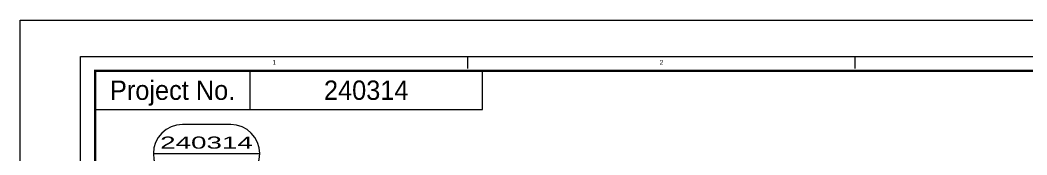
# Model space of a CAD drawing. Header units: inches. Extents: x 0 to 77285, y -118 to 40065.
# Drawn here: x 64790 to 67910, y 23729 to 24148 of the extents above; entities that cross this region are included whole.
import ezdxf
from ezdxf.enums import TextEntityAlignment as Align

# ---------------------------------------------------------------- set-up
doc = ezdxf.new("R2010")
doc.units = ezdxf.units.IN
doc.header["$LTSCALE"] = 5
doc.header["$MEASUREMENT"] = 0
doc.styles.add('SCI', font='')
doc.styles.get('SCI').set_extended_font_data('Gulim')

# ---------------------------------------------------------------- blocks, each defined once
blk = doc.blocks.new('A$C60684f4e')
at = {"color": 2}
for p, q in [((92.5, -10), (92.5, -7.5)), ((172.5, -10), (172.5, -7.5))]:
    blk.add_line(p, q, dxfattribs=at)
at = {"color": 40}
for p, q in [((47.5, -18.5), (47.5, -10.5)), ((95.5, -18.5), (95.5, -10.5))]:
    blk.add_line(p, q, dxfattribs=at)
at = {"color": 7, "linetype": 'Continuous'}
blk.add_line((27.52, -27.62), (49.52, -27.62), dxfattribs=at)
at = {"color": 2}
blk.add_lwpolyline([(12.5, -289.5), (12.5, -7.5), (412.5, -7.5), (412.5, -289.5)], close=True, dxfattribs=at)
at = {"color": 40, "const_width": 0.5}
blk.add_lwpolyline([(15.5, -286.5), (15.5, -10.5), (409.5, -10.5), (409.5, -286.5)], close=True, dxfattribs=at)
at = {"color": 40}
blk.add_lwpolyline([(15.5, -18.5), (95.5, -18.5)], dxfattribs=at)
blk.add_lwpolyline([(33.52, -21.62, 1), (33.52, -33.62), (43.52, -33.62, 1), (43.52, -21.62)], format="xyb", close=True)
at = {"layer": 'Defpoints', "color": 1}
blk.add_lwpolyline([(0, -297), (0, 0), (420, 0), (420, -297)], close=True, dxfattribs=at)
at = {"color": 2, "style": 'SCI'}
for s, p in [('1', (52.5, -8.75)), ('2', (132.5, -8.75))]:
    blk.add_text(s, height=1, dxfattribs=at).set_placement(p, align=Align.MIDDLE_CENTER)
at = {"style": 'SCI'}
blk.add_text('Project No.', height=4, dxfattribs=at).set_placement((31.5, -14.5), align=Align.MIDDLE_CENTER)

msp = doc.modelspace()

# ---------------------------------------------------------------- block references
at = {"xscale": 15, "yscale": 15, "zscale": 15}
msp.add_blockref('A$C60684f4e', (64789.72535195, 24147.70137068), dxfattribs=at)

# ---------------------------------------------------------------- texts
at = {"style": 'SCI'}
msp.add_text('240314', height=60, dxfattribs=at).set_placement((65862.22535195, 23930.20137068), align=Align.MIDDLE_CENTER)
at = {"style": 'SCI', "width": 1.63101}
msp.add_text('240314', height=37.5, dxfattribs=at).set_placement((65223.57293717, 23748.83362496), (65510.9000335, 23748.83362496), align=Align.FIT)

doc.saveas('drawing.dxf')
